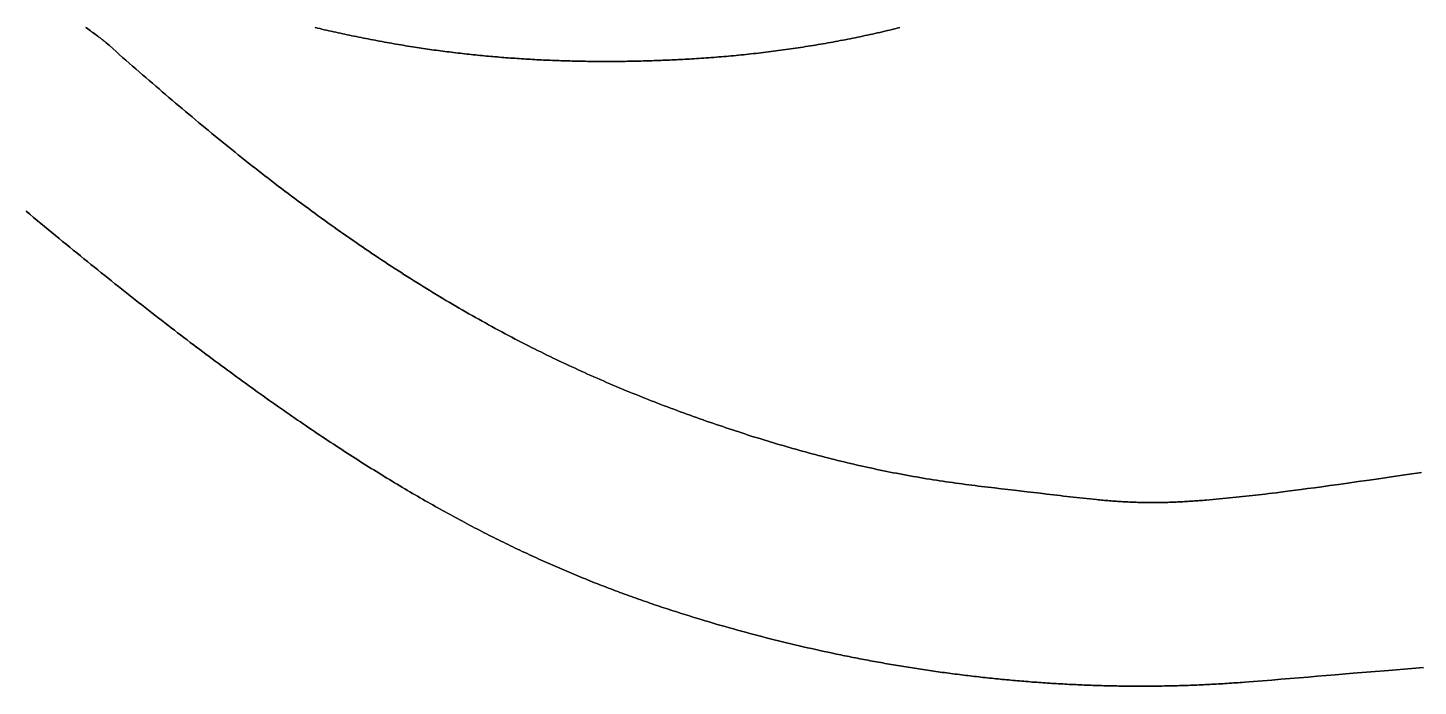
# Model space of a CAD drawing. Header units: millimetres. Extents: x 1811966 to 2218310, y 20519 to 471429.
# Drawn here: x 1941992 to 1978020, y 148945 to 165998 of the extents above; entities that cross this region are included whole.
import ezdxf

# ---------------------------------------------------------------- set-up
doc = ezdxf.new("R2010")
doc.units = ezdxf.units.MM
doc.layers.add('CLOSED_AREAS', color=7, linetype='Continuous')

msp = doc.modelspace()

# ---------------------------------------------------------------- linework, layer by layer
at = {"layer": 'CLOSED_AREAS'}
for points in [[(1978109.765, 154480.848), (1977733.013, 154426.168), (1977381.079, 154375.282), (1977052.883, 154328.029), (1976747.344, 154284.243), (1976463.378, 154243.761), (1976199.907, 154206.42), (1975955.847, 154172.057), (1975730.119, 154140.507), (1975521.64, 154111.606), (1975329.329, 154085.192), (1975152.105, 154061.1), (1974988.887, 154039.168), (1974838.593, 154019.231), (1974700.143, 154001.125), (1974572.454, 153984.688), (1974454.445, 153969.755), (1974345.036, 153956.163), (1974243.145, 153943.748), (1974147.69, 153932.347), (1974057.59, 153921.796), (1973971.765, 153911.931), (1973889.132, 153902.589), (1973808.611, 153893.606), (1973729.119, 153884.819), (1973557.416, 153866.006), (1973471.482, 153856.702), (1973385.497, 153847.49), (1973299.465, 153838.39), (1973213.387, 153829.418), (1973127.268, 153820.594), (1973041.11, 153811.937), (1972954.917, 153803.464), (1972868.69, 153795.194), (1972782.434, 153787.145), (1972696.152, 153779.336), (1972609.845, 153771.785), (1972523.519, 153764.511), (1972480.348, 153760.983), (1972437.174, 153757.532), (1972393.996, 153754.159), (1972350.815, 153750.866), (1972307.631, 153747.656), (1972264.444, 153744.532), (1972221.256, 153741.495), (1972178.065, 153738.548), (1972134.873, 153735.694), (1972091.68, 153732.933), (1972048.487, 153730.27), (1972005.293, 153727.705), (1971962.1, 153725.242), (1971918.907, 153722.883), (1971875.714, 153720.629), (1971832.523, 153718.484), (1971789.334, 153716.449), (1971746.147, 153714.527), (1971702.962, 153712.721), (1971659.78, 153711.032), (1971616.601, 153709.462), (1971573.426, 153708.015), (1971530.254, 153706.692), (1971487.087, 153705.496), (1971443.924, 153704.428), (1971400.767, 153703.492), (1971357.615, 153702.69), (1971314.468, 153702.023), (1971271.328, 153701.495), (1971228.195, 153701.107), (1971185.068, 153700.862), (1971141.949, 153700.762), (1971098.837, 153700.809), (1971055.734, 153701.006), (1971012.638, 153701.355), (1970969.552, 153701.858), (1970926.475, 153702.517), (1970883.407, 153703.33), (1970840.348, 153704.294), (1970797.298, 153705.407), (1970754.258, 153706.665), (1970711.227, 153708.066), (1970668.205, 153709.607), (1970625.192, 153711.286), (1970582.188, 153713.099), (1970539.193, 153715.045), (1970496.208, 153717.119), (1970453.231, 153719.321), (1970410.264, 153721.646), (1970367.306, 153724.092), (1970324.357, 153726.657), (1970281.417, 153729.337), (1970238.487, 153732.13), (1970195.565, 153735.034), (1970152.653, 153738.045), (1970109.749, 153741.16), (1970066.855, 153744.378), (1970023.97, 153747.695), (1969981.094, 153751.109), (1969938.227, 153754.616), (1969895.369, 153758.214), (1969852.52, 153761.901), (1969809.68, 153765.673), (1969766.85, 153769.529), (1969724.028, 153773.464), (1969681.216, 153777.477), (1969595.618, 153785.724), (1969510.056, 153794.249), (1969424.531, 153803.028), (1969339.042, 153812.041), (1969253.589, 153821.265), (1969168.171, 153830.68), (1969082.79, 153840.262), (1968997.445, 153849.99), (1968912.136, 153859.842), (1968826.863, 153869.797), (1968741.626, 153879.832), (1968571.259, 153900.057), (1968401.035, 153920.342), (1968230.954, 153940.513), (1968061.018, 153960.437), (1967891.24, 153980.151), (1967552.22, 154019.266), (1967383.009, 154038.825), (1967214.018, 154058.49), (1967045.262, 154078.341), (1966960.977, 154088.36), (1966876.757, 154098.456), (1966792.603, 154108.638), (1966708.518, 154118.915), (1966624.504, 154129.298), (1966540.561, 154139.797), (1966456.693, 154150.421), (1966372.902, 154161.181), (1966289.188, 154172.085), (1966205.554, 154183.145), (1966122.003, 154194.37), (1966038.535, 154205.77), (1965955.154, 154217.355), (1965871.86, 154229.134), (1965788.656, 154241.118), (1965705.543, 154253.316), (1965622.525, 154265.739), (1965539.602, 154278.395), (1965452.701, 154291.936), (1965365.906, 154305.743), (1965279.218, 154319.816), (1965192.636, 154334.152), (1965106.158, 154348.749), (1965019.784, 154363.607), (1964933.515, 154378.723), (1964847.348, 154394.095), (1964761.283, 154409.722), (1964675.321, 154425.602), (1964589.46, 154441.733), (1964503.699, 154458.113), (1964418.038, 154474.741), (1964332.477, 154491.615), (1964247.014, 154508.733), (1964161.649, 154526.093), (1964076.382, 154543.694), (1963991.212, 154561.534), (1963906.139, 154579.611), (1963821.16, 154597.924), (1963736.277, 154616.47), (1963651.489, 154635.247), (1963566.794, 154654.255), (1963482.193, 154673.491), (1963397.684, 154692.954), (1963313.267, 154712.642), (1963228.942, 154732.552), (1963144.707, 154752.684), (1963060.563, 154773.035), (1962976.508, 154793.605), (1962892.542, 154814.39), (1962808.665, 154835.389), (1962724.875, 154856.601), (1962641.172, 154878.024), (1962557.556, 154899.656), (1962474.025, 154921.494), (1962390.58, 154943.539), (1962307.22, 154965.787), (1962223.944, 154988.237), (1962140.751, 155010.887), (1962057.641, 155033.736), (1961974.613, 155056.781), (1961891.667, 155080.022), (1961808.802, 155103.455), (1961726.017, 155127.08), (1961643.312, 155150.895), (1961560.686, 155174.897), (1961478.139, 155199.086), (1961395.669, 155223.459), (1961313.277, 155248.015), (1961230.962, 155272.751), (1961148.722, 155297.667), (1961066.558, 155322.76), (1960984.469, 155348.028), (1960902.455, 155373.471), (1960820.514, 155399.085), (1960738.646, 155424.87), (1960656.85, 155450.824), (1960575.126, 155476.944), (1960493.474, 155503.229), (1960411.892, 155529.678), (1960330.38, 155556.288), (1960248.937, 155583.058), (1960167.563, 155609.986), (1960082.444, 155638.346), (1959997.4, 155666.877), (1959912.432, 155695.581), (1959827.539, 155724.458), (1959742.722, 155753.51), (1959657.981, 155782.737), (1959573.316, 155812.139), (1959488.728, 155841.718), (1959404.217, 155871.473), (1959319.783, 155901.407), (1959235.427, 155931.519), (1959151.149, 155961.811), (1959066.948, 155992.282), (1958982.826, 156022.934), (1958898.783, 156053.768), (1958814.819, 156084.783), (1958730.934, 156115.982), (1958647.128, 156147.365), (1958563.402, 156178.931), (1958479.757, 156210.683), (1958396.191, 156242.621), (1958312.707, 156274.745), (1958229.303, 156307.056), (1958145.981, 156339.556), (1958062.74, 156372.244), (1957979.581, 156405.122), (1957896.504, 156438.189), (1957813.509, 156471.448), (1957730.597, 156504.899), (1957647.768, 156538.541), (1957565.023, 156572.377), (1957482.361, 156606.407), (1957399.782, 156640.631), (1957317.288, 156675.05), (1957234.878, 156709.666), (1957152.553, 156744.478), (1957070.312, 156779.488), (1956988.157, 156814.695), (1956906.088, 156850.102), (1956824.104, 156885.708), (1956742.206, 156921.515), (1956660.395, 156957.523), (1956578.671, 156993.732), (1956497.033, 157030.145), (1956415.482, 157066.76), (1956334.02, 157103.579), (1956252.644, 157140.603), (1956171.357, 157177.833), (1956090.159, 157215.269), (1956009.049, 157252.911), (1955928.028, 157290.762), (1955847.096, 157328.82), (1955766.254, 157367.088), (1955685.501, 157405.565), (1955604.839, 157444.253), (1955524.267, 157483.153), (1955443.785, 157522.264), (1955363.395, 157561.588), (1955283.096, 157601.125), (1955202.888, 157640.877), (1955122.772, 157680.844), (1955042.749, 157721.026), (1954962.817, 157761.424), (1954882.978, 157802.04), (1954796.089, 157846.543), (1954709.31, 157891.304), (1954622.64, 157936.322), (1954536.079, 157981.595), (1954449.627, 158027.122), (1954363.283, 158072.901), (1954277.046, 158118.933), (1954190.916, 158165.216), (1954104.893, 158211.748), (1954018.976, 158258.529), (1953933.165, 158305.558), (1953847.459, 158352.832), (1953761.858, 158400.353), (1953676.361, 158448.117), (1953590.968, 158496.124), (1953505.678, 158544.373), (1953420.491, 158592.863), (1953335.407, 158641.593), (1953250.424, 158690.561), (1953165.543, 158739.767), (1953080.764, 158789.209), (1952996.084, 158838.886), (1952911.505, 158888.797), (1952827.025, 158938.942), (1952742.645, 158989.318), (1952658.363, 159039.925), (1952574.18, 159090.762), (1952490.094, 159141.828), (1952406.106, 159193.121), (1952322.214, 159244.64), (1952238.419, 159296.384), (1952154.72, 159348.353), (1952071.116, 159400.545), (1951987.607, 159452.958), (1951904.193, 159505.593), (1951820.872, 159558.447), (1951737.646, 159611.519), (1951654.512, 159664.809), (1951571.471, 159718.316), (1951488.523, 159772.038), (1951405.666, 159825.973), (1951322.9, 159880.122), (1951240.225, 159934.483), (1951157.64, 159989.054), (1951075.145, 160043.836), (1950992.74, 160098.825), (1950910.424, 160154.022), (1950828.196, 160209.426), (1950746.056, 160265.035), (1950664.003, 160320.848), (1950582.038, 160376.863), (1950500.159, 160433.081), (1950418.366, 160489.5), (1950336.659, 160546.118), (1950255.037, 160602.935), (1950173.5, 160659.949), (1950092.047, 160717.16), (1950010.678, 160774.565), (1949929.393, 160832.165), (1949848.19, 160889.958), (1949767.069, 160947.943), (1949686.031, 161006.119), (1949605.074, 161064.484), (1949524.198, 161123.038), (1949436.76, 161186.619), (1949349.414, 161250.42), (1949262.157, 161314.439), (1949174.988, 161378.676), (1949087.905, 161443.131), (1949000.904, 161507.803), (1948913.984, 161572.692), (1948827.143, 161637.796), (1948740.377, 161703.116), (1948653.685, 161768.651), (1948567.065, 161834.401), (1948480.515, 161900.365), (1948394.031, 161966.542), (1948307.612, 162032.933), (1948221.256, 162099.536), (1948134.959, 162166.351), (1948048.721, 162233.377), (1947962.538, 162300.615), (1947876.409, 162368.064), (1947790.33, 162435.722), (1947704.301, 162503.59), (1947618.318, 162571.667), (1947532.379, 162639.953), (1947446.483, 162708.447), (1947360.626, 162777.148), (1947274.806, 162846.057), (1947189.022, 162915.172), (1947103.27, 162984.493), (1947017.549, 163054.02), (1946931.857, 163123.752), (1946846.19, 163193.688), (1946760.547, 163263.829), (1946674.926, 163334.173), (1946589.324, 163404.721), (1946503.739, 163475.471), (1946418.169, 163546.423), (1946332.611, 163617.577), (1946247.063, 163688.932), (1946161.523, 163760.487), (1946075.988, 163832.243), (1945990.457, 163904.198), (1945904.927, 163976.353), (1945819.395, 164048.706), (1945733.86, 164121.257), (1945648.319, 164194.006), (1945562.77, 164266.952), (1945477.211, 164340.095), (1945391.639, 164413.434), (1945306.052, 164486.968), (1945220.448, 164560.698), (1945134.824, 164634.622), (1945049.179, 164708.741), (1944963.51, 164783.053), (1944877.814, 164857.558), (1944792.09, 164932.256), (1944706.335, 165007.146), (1944620.547, 165082.228), (1944534.723, 165157.501), (1944448.862, 165232.965), (1944362.96, 165308.619), (1944277.017, 165384.462), (1944191.029, 165460.495), (1944104.994, 165536.716), (1944018.91, 165613.126), (1944007.949, 165622.816), (1943996.602, 165632.63), (1943984.881, 165642.566), (1943972.802, 165652.619), (1943960.378, 165662.788), (1943947.624, 165673.069), (1943934.554, 165683.459), (1943921.182, 165693.955), (1943907.523, 165704.554), (1943893.59, 165715.254), (1943864.962, 165736.94), (1943835.411, 165758.991), (1943805.051, 165781.382), (1943773.996, 165804.089), (1943742.359, 165827.088), (1943677.795, 165873.864), (1943645.096, 165897.593), (1943612.27, 165921.517), (1943579.431, 165945.613), (1943546.693, 165969.856), (1943514.17, 165994.222), (1943498.024, 166006.443)], [(1943498.024, 166006.443), (1943514.17, 165994.222), (1943546.693, 165969.856), (1943579.431, 165945.613), (1943612.27, 165921.517), (1943645.096, 165897.593), (1943677.795, 165873.864), (1943742.359, 165827.088), (1943773.996, 165804.089), (1943805.051, 165781.382), (1943835.411, 165758.991), (1943864.962, 165736.94), (1943893.59, 165715.254), (1943907.523, 165704.554), (1943921.182, 165693.955), (1943934.554, 165683.459), (1943947.624, 165673.069), (1943960.378, 165662.788), (1943972.802, 165652.619), (1943984.881, 165642.566), (1943996.602, 165632.63), (1944007.949, 165622.816), (1944018.91, 165613.126), (1944104.994, 165536.716), (1944191.029, 165460.495), (1944277.017, 165384.462), (1944362.96, 165308.619), (1944448.862, 165232.965), (1944534.723, 165157.501), (1944620.547, 165082.228), (1944706.335, 165007.146), (1944792.09, 164932.256), (1944877.814, 164857.558), (1944963.51, 164783.053), (1945049.179, 164708.741), (1945134.824, 164634.622), (1945220.448, 164560.698), (1945306.052, 164486.968), (1945391.639, 164413.434), (1945477.211, 164340.095), (1945562.77, 164266.952), (1945648.319, 164194.006), (1945733.86, 164121.257), (1945819.395, 164048.706), (1945904.927, 163976.353), (1945990.457, 163904.198), (1946075.988, 163832.243), (1946161.523, 163760.487), (1946247.063, 163688.932), (1946332.611, 163617.577), (1946418.169, 163546.423), (1946503.739, 163475.471), (1946589.324, 163404.721), (1946674.926, 163334.173), (1946760.547, 163263.829), (1946846.19, 163193.688), (1946931.857, 163123.752), (1947017.549, 163054.02), (1947103.27, 162984.493), (1947189.022, 162915.172), (1947274.806, 162846.057), (1947360.626, 162777.148), (1947446.483, 162708.447), (1947532.379, 162639.953), (1947618.318, 162571.667), (1947704.301, 162503.59), (1947790.33, 162435.722), (1947876.409, 162368.064), (1947962.538, 162300.615), (1948048.721, 162233.377), (1948134.959, 162166.351), (1948221.256, 162099.536), (1948307.612, 162032.933), (1948394.031, 161966.542), (1948480.515, 161900.365), (1948567.065, 161834.401), (1948653.685, 161768.651), (1948740.377, 161703.116), (1948827.143, 161637.796), (1948913.984, 161572.692), (1949000.904, 161507.803), (1949087.905, 161443.131), (1949174.988, 161378.676), (1949262.157, 161314.439), (1949349.414, 161250.42), (1949436.76, 161186.619), (1949524.198, 161123.038), (1949605.074, 161064.484), (1949686.031, 161006.119), (1949767.069, 160947.943), (1949848.19, 160889.958), (1949929.393, 160832.165), (1950010.678, 160774.565), (1950092.047, 160717.16), (1950173.5, 160659.949), (1950255.037, 160602.935), (1950336.659, 160546.118), (1950418.366, 160489.5), (1950500.159, 160433.081), (1950582.038, 160376.863), (1950664.003, 160320.848), (1950746.056, 160265.035), (1950828.196, 160209.426), (1950910.424, 160154.022), (1950992.74, 160098.825), (1951075.145, 160043.836), (1951157.64, 159989.054), (1951240.225, 159934.483), (1951322.9, 159880.122), (1951405.666, 159825.973), (1951488.523, 159772.038), (1951571.471, 159718.316), (1951654.512, 159664.809), (1951737.646, 159611.519), (1951820.872, 159558.447), (1951904.193, 159505.593), (1951987.607, 159452.958), (1952071.116, 159400.545), (1952154.72, 159348.353), (1952238.419, 159296.384), (1952322.214, 159244.64), (1952406.106, 159193.121), (1952490.094, 159141.828), (1952574.18, 159090.762), (1952658.363, 159039.925), (1952742.645, 158989.318), (1952827.025, 158938.942), (1952911.505, 158888.797), (1952996.084, 158838.886), (1953080.764, 158789.209), (1953165.543, 158739.767), (1953250.424, 158690.561), (1953335.407, 158641.593), (1953420.491, 158592.863), (1953505.678, 158544.373), (1953590.968, 158496.124), (1953676.361, 158448.117), (1953761.858, 158400.353), (1953847.459, 158352.832), (1953933.165, 158305.558), (1954018.976, 158258.529), (1954104.893, 158211.748), (1954190.916, 158165.216), (1954277.046, 158118.933), (1954363.283, 158072.901), (1954449.627, 158027.122), (1954536.079, 157981.595), (1954622.64, 157936.322), (1954709.31, 157891.304), (1954796.089, 157846.543), (1954882.978, 157802.04), (1954962.817, 157761.424), (1955042.749, 157721.026), (1955122.772, 157680.844), (1955202.888, 157640.877), (1955283.096, 157601.125), (1955363.395, 157561.588), (1955443.785, 157522.264), (1955524.267, 157483.153), (1955604.839, 157444.253), (1955685.501, 157405.565), (1955766.254, 157367.088), (1955847.096, 157328.82), (1955928.028, 157290.762), (1956009.049, 157252.911), (1956090.159, 157215.269), (1956171.357, 157177.833), (1956252.644, 157140.603), (1956334.02, 157103.579), (1956415.482, 157066.76), (1956497.033, 157030.145), (1956578.671, 156993.732), (1956660.395, 156957.523), (1956742.206, 156921.515), (1956824.104, 156885.708), (1956906.088, 156850.102), (1956988.157, 156814.695), (1957070.312, 156779.488), (1957152.553, 156744.478), (1957234.878, 156709.666), (1957317.288, 156675.05), (1957399.782, 156640.631), (1957482.361, 156606.407), (1957565.023, 156572.377), (1957647.768, 156538.541), (1957730.597, 156504.899), (1957813.509, 156471.448), (1957896.504, 156438.189), (1957979.581, 156405.122), (1958062.74, 156372.244), (1958145.981, 156339.556), (1958229.303, 156307.056), (1958312.707, 156274.745), (1958396.191, 156242.621), (1958479.757, 156210.683), (1958563.402, 156178.931), (1958647.128, 156147.365), (1958730.934, 156115.982), (1958814.819, 156084.783), (1958898.783, 156053.768), (1958982.826, 156022.934), (1959066.948, 155992.282), (1959151.149, 155961.811), (1959235.427, 155931.519), (1959319.783, 155901.407), (1959404.217, 155871.473), (1959488.728, 155841.718), (1959573.316, 155812.139), (1959657.981, 155782.737), (1959742.722, 155753.51), (1959827.539, 155724.458), (1959912.432, 155695.581), (1959997.4, 155666.877), (1960082.444, 155638.346), (1960167.563, 155609.986), (1960248.937, 155583.058), (1960330.38, 155556.288), (1960411.892, 155529.678), (1960493.474, 155503.229), (1960575.126, 155476.944), (1960656.85, 155450.824), (1960738.646, 155424.87), (1960820.514, 155399.085), (1960902.455, 155373.471), (1960984.469, 155348.028), (1961066.558, 155322.76), (1961148.722, 155297.667), (1961230.962, 155272.751), (1961313.277, 155248.015), (1961395.669, 155223.459), (1961478.139, 155199.086), (1961560.686, 155174.897), (1961643.312, 155150.895), (1961726.017, 155127.08), (1961808.802, 155103.455), (1961891.667, 155080.022), (1961974.613, 155056.781), (1962057.641, 155033.736), (1962140.751, 155010.887), (1962223.944, 154988.237), (1962307.22, 154965.787), (1962390.58, 154943.539), (1962474.025, 154921.494), (1962557.556, 154899.656), (1962641.172, 154878.024), (1962724.875, 154856.601), (1962808.665, 154835.389), (1962892.542, 154814.39), (1962976.508, 154793.605), (1963060.563, 154773.035), (1963144.707, 154752.684), (1963228.942, 154732.552), (1963313.267, 154712.642), (1963397.684, 154692.954), (1963482.193, 154673.491), (1963566.794, 154654.255), (1963651.489, 154635.247), (1963736.277, 154616.47), (1963821.16, 154597.924), (1963906.139, 154579.611), (1963991.212, 154561.534), (1964076.382, 154543.694), (1964161.649, 154526.093), (1964247.014, 154508.733), (1964332.477, 154491.615), (1964418.038, 154474.741), (1964503.699, 154458.113), (1964589.46, 154441.733), (1964675.321, 154425.602), (1964761.283, 154409.722), (1964847.348, 154394.095), (1964933.515, 154378.723), (1965019.784, 154363.607), (1965106.158, 154348.749), (1965192.636, 154334.152), (1965279.218, 154319.816), (1965365.906, 154305.743), (1965452.701, 154291.936), (1965539.602, 154278.395), (1965622.525, 154265.739), (1965705.543, 154253.316), (1965788.656, 154241.118), (1965871.86, 154229.134), (1965955.154, 154217.355), (1966038.535, 154205.77), (1966122.003, 154194.37), (1966205.554, 154183.145), (1966289.188, 154172.085), (1966372.902, 154161.181), (1966456.693, 154150.421), (1966540.561, 154139.797), (1966624.504, 154129.298), (1966708.518, 154118.915), (1966792.603, 154108.638), (1966876.757, 154098.456), (1966960.977, 154088.36), (1967045.262, 154078.341), (1967214.018, 154058.49), (1967383.009, 154038.825), (1967552.22, 154019.266), (1967891.24, 153980.151), (1968061.018, 153960.437), (1968230.954, 153940.513), (1968401.035, 153920.342), (1968571.259, 153900.057), (1968741.626, 153879.832), (1968826.863, 153869.797), (1968912.136, 153859.842), (1968997.445, 153849.99), (1969082.79, 153840.262), (1969168.171, 153830.68), (1969253.589, 153821.265), (1969339.042, 153812.041), (1969424.531, 153803.028), (1969510.056, 153794.249), (1969595.618, 153785.724), (1969681.216, 153777.477), (1969724.028, 153773.464), (1969766.85, 153769.529), (1969809.68, 153765.673), (1969852.52, 153761.901), (1969895.369, 153758.214), (1969938.227, 153754.616), (1969981.094, 153751.109), (1970023.97, 153747.695), (1970066.855, 153744.378), (1970109.749, 153741.16), (1970152.653, 153738.045), (1970195.565, 153735.034), (1970238.487, 153732.13), (1970281.417, 153729.337), (1970324.357, 153726.657), (1970367.306, 153724.092), (1970410.264, 153721.646), (1970453.231, 153719.321), (1970496.208, 153717.119), (1970539.193, 153715.045), (1970582.188, 153713.099), (1970625.192, 153711.286), (1970668.205, 153709.607), (1970711.227, 153708.066), (1970754.258, 153706.665), (1970797.298, 153705.407), (1970840.348, 153704.294), (1970883.407, 153703.33), (1970926.475, 153702.517), (1970969.552, 153701.858), (1971012.638, 153701.355), (1971055.734, 153701.006), (1971098.837, 153700.809), (1971141.949, 153700.762), (1971185.068, 153700.862), (1971228.195, 153701.107), (1971271.328, 153701.495), (1971314.468, 153702.023), (1971357.615, 153702.69), (1971400.767, 153703.492), (1971443.924, 153704.428), (1971487.087, 153705.496), (1971530.254, 153706.692), (1971573.426, 153708.015), (1971616.601, 153709.462), (1971659.78, 153711.032), (1971702.962, 153712.721), (1971746.147, 153714.527), (1971789.334, 153716.449), (1971832.523, 153718.484), (1971875.714, 153720.629), (1971918.907, 153722.883), (1971962.1, 153725.242), (1972005.293, 153727.705), (1972048.487, 153730.27), (1972091.68, 153732.933), (1972134.873, 153735.694), (1972178.065, 153738.548), (1972221.256, 153741.495), (1972264.444, 153744.532), (1972307.631, 153747.656), (1972350.815, 153750.866), (1972393.996, 153754.159), (1972437.174, 153757.532), (1972480.348, 153760.983), (1972523.519, 153764.511), (1972609.845, 153771.785), (1972696.152, 153779.336), (1972782.434, 153787.145), (1972868.69, 153795.194), (1972954.917, 153803.464), (1973041.11, 153811.937), (1973127.268, 153820.594), (1973213.387, 153829.418), (1973299.465, 153838.39), (1973385.497, 153847.49), (1973471.482, 153856.702), (1973557.416, 153866.006), (1973729.119, 153884.819), (1973808.611, 153893.606), (1973889.132, 153902.589), (1973971.765, 153911.931), (1974057.59, 153921.796), (1974147.69, 153932.347), (1974243.145, 153943.748), (1974345.036, 153956.163), (1974454.445, 153969.755), (1974572.454, 153984.688), (1974700.143, 154001.125), (1974838.593, 154019.231), (1974988.887, 154039.168), (1975152.105, 154061.1), (1975329.329, 154085.192), (1975521.64, 154111.606), (1975730.119, 154140.507), (1975955.847, 154172.057), (1976199.907, 154206.42), (1976463.378, 154243.761), (1976747.344, 154284.243), (1977052.883, 154328.029), (1977381.079, 154375.282), (1977733.013, 154426.168), (1978109.765, 154480.848)], [(1949436.709, 166003.959), (1949495.964, 165990.284), (1949555.262, 165976.679), (1949614.602, 165963.145), (1949673.985, 165949.684), (1949733.41, 165936.296), (1949792.876, 165922.984), (1949852.385, 165909.749), (1949911.936, 165896.591), (1949971.528, 165883.514), (1950031.163, 165870.517), (1950090.839, 165857.603), (1950150.556, 165844.773), (1950210.315, 165832.027), (1950270.116, 165819.369), (1950329.958, 165806.798), (1950389.841, 165794.317), (1950449.765, 165781.926), (1950509.731, 165769.628), (1950569.737, 165757.423), (1950629.785, 165745.313), (1950689.873, 165733.3), (1950750.002, 165721.384), (1950810.172, 165709.567), (1950870.383, 165697.851), (1950930.634, 165686.237), (1950990.925, 165674.727), (1951051.257, 165663.321), (1951111.629, 165652.021), (1951172.041, 165640.829), (1951232.494, 165629.746), (1951292.986, 165618.774), (1951353.519, 165607.913), (1951414.091, 165597.165), (1951474.703, 165586.532), (1951535.355, 165576.015), (1951596.047, 165565.615), (1951656.778, 165555.334), (1951717.549, 165545.173), (1951778.359, 165535.134), (1951839.208, 165525.217), (1951900.097, 165515.425), (1951961.024, 165505.759), (1952016.833, 165497.022), (1952072.674, 165488.391), (1952128.547, 165479.866), (1952184.451, 165471.448), (1952240.387, 165463.135), (1952296.354, 165454.928), (1952352.352, 165446.827), (1952408.38, 165438.831), (1952464.439, 165430.94), (1952520.527, 165423.155), (1952576.644, 165415.474), (1952632.79, 165407.898), (1952688.966, 165400.427), (1952745.169, 165393.06), (1952801.401, 165385.798), (1952857.66, 165378.639), (1952913.946, 165371.585), (1952970.26, 165364.634), (1953026.6, 165357.787), (1953082.967, 165351.044), (1953139.359, 165344.404), (1953195.778, 165337.866), (1953252.221, 165331.432), (1953308.69, 165325.101), (1953365.183, 165318.872), (1953421.701, 165312.746), (1953478.243, 165306.722), (1953534.808, 165300.801), (1953591.397, 165294.981), (1953648.008, 165289.263), (1953704.642, 165283.647), (1953761.299, 165278.132), (1953817.978, 165272.719), (1953874.678, 165267.407), (1953931.399, 165262.195), (1953988.142, 165257.085), (1954044.905, 165252.076), (1954101.688, 165247.166), (1954158.491, 165242.358), (1954215.314, 165237.649), (1954272.157, 165233.041), (1954329.018, 165228.532), (1954385.898, 165224.123), (1954442.796, 165219.814), (1954499.712, 165215.604), (1954556.645, 165211.493), (1954613.596, 165207.481), (1954670.564, 165203.568), (1954727.548, 165199.754), (1954784.549, 165196.038), (1954841.565, 165192.421), (1954898.597, 165188.902), (1954955.645, 165185.481), (1955012.707, 165182.158), (1955069.784, 165178.933), (1955126.875, 165175.805), (1955183.98, 165172.775), (1955241.099, 165169.842), (1955298.23, 165167.006), (1955355.375, 165164.267), (1955412.532, 165161.625), (1955469.701, 165159.08), (1955526.883, 165156.63), (1955584.076, 165154.278), (1955641.28, 165152.021), (1955698.495, 165149.86), (1955755.72, 165147.795), (1955812.956, 165145.826), (1955870.201, 165143.952), (1955927.456, 165142.173), (1955984.72, 165140.489), (1956041.993, 165138.901), (1956099.275, 165137.407), (1956156.565, 165136.008), (1956213.862, 165134.703), (1956271.167, 165133.493), (1956328.479, 165132.377), (1956385.798, 165131.354), (1956443.124, 165130.426), (1956500.456, 165129.591), (1956557.793, 165128.85), (1956615.136, 165128.202), (1956672.484, 165127.647), (1956729.837, 165127.185), (1956787.195, 165126.817), (1956844.556, 165126.54), (1956901.922, 165126.357), (1956959.291, 165126.265), (1957016.663, 165126.266), (1957074.037, 165126.359), (1957131.415, 165126.544), (1957188.794, 165126.82), (1957246.175, 165127.188), (1957303.558, 165127.647), (1957360.941, 165128.198), (1957418.326, 165128.839), (1957475.711, 165129.572), (1957533.096, 165130.395), (1957590.48, 165131.309), (1957647.864, 165132.313), (1957705.248, 165133.407), (1957762.63, 165134.591), (1957820.01, 165135.866), (1957877.389, 165137.23), (1957934.765, 165138.683), (1957992.138, 165140.226), (1958049.509, 165141.858), (1958106.877, 165143.58), (1958164.24, 165145.39), (1958221.6, 165147.289), (1958278.956, 165149.277), (1958336.307, 165151.353), (1958393.653, 165153.517), (1958450.994, 165155.769), (1958508.329, 165158.11), (1958565.658, 165160.538), (1958622.981, 165163.053), (1958680.297, 165165.656), (1958737.607, 165168.347), (1958794.909, 165171.124), (1958852.203, 165173.989), (1958909.489, 165176.94), (1958966.767, 165179.978), (1959024.037, 165183.102), (1959081.297, 165186.313), (1959138.548, 165189.61), (1959195.79, 165192.993), (1959253.021, 165196.461), (1959317.129, 165200.46), (1959381.25, 165204.588), (1959445.386, 165208.846), (1959509.534, 165213.236), (1959573.696, 165217.756), (1959637.87, 165222.408), (1959702.056, 165227.191), (1959766.254, 165232.107), (1959830.464, 165237.155), (1959894.684, 165242.336), (1959958.914, 165247.65), (1960023.155, 165253.098), (1960087.405, 165258.679), (1960151.664, 165264.395), (1960215.933, 165270.245), (1960280.209, 165276.23), (1960344.494, 165282.35), (1960408.786, 165288.606), (1960473.085, 165294.998), (1960537.391, 165301.526), (1960601.704, 165308.19), (1960666.022, 165314.992), (1960730.346, 165321.931), (1960794.675, 165329.007), (1960859.008, 165336.222), (1960923.346, 165343.575), (1960987.688, 165351.066), (1961052.033, 165358.697), (1961116.381, 165366.467), (1961180.732, 165374.376), (1961245.085, 165382.426), (1961309.44, 165390.616), (1961373.796, 165398.947), (1961438.154, 165407.419), (1961502.512, 165416.033), (1961566.87, 165424.788), (1961631.227, 165433.686), (1961695.584, 165442.725), (1961759.941, 165451.908), (1961824.295, 165461.234), (1961888.648, 165470.704), (1961952.998, 165480.317), (1962017.346, 165490.075), (1962081.69, 165499.977), (1962146.031, 165510.024), (1962210.368, 165520.216), (1962274.701, 165530.554), (1962339.029, 165541.038), (1962403.351, 165551.668), (1962467.668, 165562.445), (1962531.979, 165573.369), (1962596.284, 165584.44), (1962660.582, 165595.659), (1962724.872, 165607.026), (1962789.155, 165618.541), (1962853.43, 165630.205), (1962917.697, 165642.018), (1962981.954, 165653.981), (1963046.202, 165666.093), (1963110.441, 165678.355), (1963174.669, 165690.768), (1963238.887, 165703.332), (1963303.094, 165716.047), (1963367.289, 165728.913), (1963431.473, 165741.931), (1963495.644, 165755.101), (1963559.803, 165768.424), (1963623.949, 165781.9), (1963688.082, 165795.529), (1963752.2, 165809.311), (1963816.305, 165823.248), (1963880.395, 165837.338), (1963944.469, 165851.583), (1964008.529, 165865.984), (1964072.572, 165880.539), (1964136.599, 165895.25), (1964200.61, 165910.117), (1964264.603, 165925.141), (1964328.578, 165940.321), (1964392.536, 165955.658), (1964456.476, 165971.153), (1964520.396, 165986.805), (1964584.298, 166002.616)], [(1964584.298, 166002.616), (1964520.396, 165986.805), (1964456.476, 165971.153), (1964392.536, 165955.658), (1964328.578, 165940.321), (1964264.603, 165925.141), (1964200.61, 165910.117), (1964136.599, 165895.25), (1964072.572, 165880.539), (1964008.529, 165865.984), (1963944.469, 165851.583), (1963880.395, 165837.338), (1963816.305, 165823.248), (1963752.2, 165809.311), (1963688.082, 165795.529), (1963623.949, 165781.9), (1963559.803, 165768.424), (1963495.644, 165755.101), (1963431.473, 165741.931), (1963367.289, 165728.913), (1963303.094, 165716.047), (1963238.887, 165703.332), (1963174.669, 165690.768), (1963110.441, 165678.355), (1963046.202, 165666.093), (1962981.954, 165653.981), (1962917.697, 165642.018), (1962853.43, 165630.205), (1962789.155, 165618.541), (1962724.872, 165607.026), (1962660.582, 165595.659), (1962596.284, 165584.44), (1962531.979, 165573.369), (1962467.668, 165562.445), (1962403.351, 165551.668), (1962339.029, 165541.038), (1962274.701, 165530.554), (1962210.368, 165520.216), (1962146.031, 165510.024), (1962081.69, 165499.977), (1962017.346, 165490.075), (1961952.998, 165480.317), (1961888.648, 165470.704), (1961824.295, 165461.234), (1961759.941, 165451.908), (1961695.584, 165442.725), (1961631.227, 165433.686), (1961566.87, 165424.788), (1961502.512, 165416.033), (1961438.154, 165407.419), (1961373.796, 165398.947), (1961309.44, 165390.616), (1961245.085, 165382.426), (1961180.732, 165374.376), (1961116.381, 165366.467), (1961052.033, 165358.697), (1960987.688, 165351.066), (1960923.346, 165343.575), (1960859.008, 165336.222), (1960794.675, 165329.007), (1960730.346, 165321.931), (1960666.022, 165314.992), (1960601.704, 165308.19), (1960537.391, 165301.526), (1960473.085, 165294.998), (1960408.786, 165288.606), (1960344.494, 165282.35), (1960280.209, 165276.23), (1960215.933, 165270.245), (1960151.664, 165264.395), (1960087.405, 165258.679), (1960023.155, 165253.098), (1959958.914, 165247.65), (1959894.684, 165242.336), (1959830.464, 165237.155), (1959766.254, 165232.107), (1959702.056, 165227.191), (1959637.87, 165222.408), (1959573.696, 165217.756), (1959509.534, 165213.236), (1959445.386, 165208.846), (1959381.25, 165204.588), (1959317.129, 165200.46), (1959253.021, 165196.461), (1959195.79, 165192.993), (1959138.548, 165189.61), (1959081.297, 165186.313), (1959024.037, 165183.102), (1958966.767, 165179.978), (1958909.489, 165176.94), (1958852.203, 165173.989), (1958794.909, 165171.124), (1958737.607, 165168.347), (1958680.297, 165165.656), (1958622.981, 165163.053), (1958565.658, 165160.538), (1958508.329, 165158.11), (1958450.994, 165155.769), (1958393.653, 165153.517), (1958336.307, 165151.353), (1958278.956, 165149.277), (1958221.6, 165147.289), (1958164.24, 165145.39), (1958106.877, 165143.58), (1958049.509, 165141.858), (1957992.138, 165140.226), (1957934.765, 165138.683), (1957877.389, 165137.23), (1957820.01, 165135.866), (1957762.63, 165134.591), (1957705.248, 165133.407), (1957647.864, 165132.313), (1957590.48, 165131.309), (1957533.096, 165130.395), (1957475.711, 165129.572), (1957418.326, 165128.839), (1957360.941, 165128.198), (1957303.558, 165127.647), (1957246.175, 165127.188), (1957188.794, 165126.82), (1957131.415, 165126.544), (1957074.037, 165126.359), (1957016.663, 165126.266), (1956959.291, 165126.265), (1956901.922, 165126.357), (1956844.556, 165126.54), (1956787.195, 165126.817), (1956729.837, 165127.185), (1956672.484, 165127.647), (1956615.136, 165128.202), (1956557.793, 165128.85), (1956500.456, 165129.591), (1956443.124, 165130.426), (1956385.798, 165131.354), (1956328.479, 165132.377), (1956271.167, 165133.493), (1956213.862, 165134.703), (1956156.565, 165136.008), (1956099.275, 165137.407), (1956041.993, 165138.901), (1955984.72, 165140.489), (1955927.456, 165142.173), (1955870.201, 165143.952), (1955812.956, 165145.826), (1955755.72, 165147.795), (1955698.495, 165149.86), (1955641.28, 165152.021), (1955584.076, 165154.278), (1955526.883, 165156.63), (1955469.701, 165159.08), (1955412.532, 165161.625), (1955355.375, 165164.267), (1955298.23, 165167.006), (1955241.099, 165169.842), (1955183.98, 165172.775), (1955126.875, 165175.805), (1955069.784, 165178.933), (1955012.707, 165182.158), (1954955.645, 165185.481), (1954898.597, 165188.902), (1954841.565, 165192.421), (1954784.549, 165196.038), (1954727.548, 165199.754), (1954670.564, 165203.568), (1954613.596, 165207.481), (1954556.645, 165211.493), (1954499.712, 165215.604), (1954442.796, 165219.814), (1954385.898, 165224.123), (1954329.018, 165228.532), (1954272.157, 165233.041), (1954215.314, 165237.649), (1954158.491, 165242.358), (1954101.688, 165247.166), (1954044.905, 165252.076), (1953988.142, 165257.085), (1953931.399, 165262.195), (1953874.678, 165267.407), (1953817.978, 165272.719), (1953761.299, 165278.132), (1953704.642, 165283.647), (1953648.008, 165289.263), (1953591.397, 165294.981), (1953534.808, 165300.801), (1953478.243, 165306.722), (1953421.701, 165312.746), (1953365.183, 165318.872), (1953308.69, 165325.101), (1953252.221, 165331.432), (1953195.778, 165337.866), (1953139.359, 165344.404), (1953082.967, 165351.044), (1953026.6, 165357.787), (1952970.26, 165364.634), (1952913.946, 165371.585), (1952857.66, 165378.639), (1952801.401, 165385.798), (1952745.169, 165393.06), (1952688.966, 165400.427), (1952632.79, 165407.898), (1952576.644, 165415.474), (1952520.527, 165423.155), (1952464.439, 165430.94), (1952408.38, 165438.831), (1952352.352, 165446.827), (1952296.354, 165454.928), (1952240.387, 165463.135), (1952184.451, 165471.448), (1952128.547, 165479.866), (1952072.674, 165488.391), (1952016.833, 165497.022), (1951961.024, 165505.759), (1951900.097, 165515.425), (1951839.208, 165525.217), (1951778.359, 165535.134), (1951717.549, 165545.173), (1951656.778, 165555.334), (1951596.047, 165565.615), (1951535.355, 165576.015), (1951474.703, 165586.532), (1951414.091, 165597.165), (1951353.519, 165607.913), (1951292.986, 165618.774), (1951232.494, 165629.746), (1951172.041, 165640.829), (1951111.629, 165652.021), (1951051.257, 165663.321), (1950990.925, 165674.727), (1950930.634, 165686.237), (1950870.383, 165697.851), (1950810.172, 165709.567), (1950750.002, 165721.384), (1950689.873, 165733.3), (1950629.785, 165745.313), (1950569.737, 165757.423), (1950509.731, 165769.628), (1950449.765, 165781.926), (1950389.841, 165794.317), (1950329.958, 165806.798), (1950270.116, 165819.369), (1950210.315, 165832.027), (1950150.556, 165844.773), (1950090.839, 165857.603), (1950031.163, 165870.517), (1949971.528, 165883.514), (1949911.936, 165896.591), (1949852.385, 165909.749), (1949792.876, 165922.984), (1949733.41, 165936.296), (1949673.985, 165949.684), (1949614.602, 165963.145), (1949555.262, 165976.679), (1949495.964, 165990.284), (1949436.709, 166003.959)], [(1941949.151, 161247.615), (1942045.117, 161167.706), (1942140.745, 161088.205), (1942236.036, 161009.113), (1942330.993, 160930.428), (1942425.616, 160852.148), (1942519.907, 160774.272), (1942613.869, 160696.799), (1942707.501, 160619.728), (1942800.807, 160543.057), (1942893.788, 160466.785), (1942986.444, 160390.911), (1943078.779, 160315.433), (1943170.793, 160240.35), (1943262.488, 160165.66), (1943353.865, 160091.363), (1943444.927, 160017.457), (1943535.674, 159943.941), (1943626.108, 159870.814), (1943716.232, 159798.074), (1943806.046, 159725.719), (1943895.552, 159653.749), (1943984.752, 159582.163), (1944073.647, 159510.958), (1944162.239, 159440.134), (1944250.529, 159369.69), (1944338.519, 159299.623), (1944426.211, 159229.933), (1944513.606, 159160.619), (1944600.706, 159091.679), (1944687.512, 159023.111), (1944774.027, 158954.915), (1944860.25, 158887.09), (1944946.185, 158819.633), (1945031.833, 158752.544), (1945117.194, 158685.821), (1945202.272, 158619.463), (1945287.067, 158553.469), (1945371.582, 158487.837), (1945455.816, 158422.566), (1945539.773, 158357.655), (1945623.454, 158293.103), (1945706.861, 158228.907), (1945789.994, 158165.068), (1945872.856, 158101.583), (1945955.448, 158038.451), (1946037.772, 157975.671), (1946119.829, 157913.242), (1946201.621, 157851.162), (1946283.149, 157789.43), (1946364.416, 157728.045), (1946445.422, 157667.005), (1946526.17, 157606.309), (1946606.66, 157545.956), (1946686.895, 157485.945), (1946766.876, 157426.273), (1946846.604, 157366.941), (1946926.082, 157307.946), (1947005.31, 157249.287), (1947084.291, 157190.964), (1947163.026, 157132.974), (1947241.516, 157075.316), (1947319.764, 157017.989), (1947397.77, 156960.992), (1947475.536, 156904.324), (1947553.065, 156847.982), (1947630.357, 156791.967), (1947707.414, 156736.275), (1947784.237, 156680.907), (1947860.829, 156625.861), (1947937.191, 156571.136), (1948013.324, 156516.73), (1948089.23, 156462.641), (1948164.91, 156408.87), (1948240.367, 156355.413), (1948315.602, 156302.271), (1948390.615, 156249.442), (1948465.41, 156196.924), (1948539.988, 156144.716), (1948614.349, 156092.817), (1948688.496, 156041.225), (1948762.431, 155989.94), (1948836.154, 155938.959), (1948909.667, 155888.282), (1948982.973, 155837.908), (1949056.073, 155787.834), (1949128.967, 155738.06), (1949201.658, 155688.584), (1949274.148, 155639.406), (1949346.438, 155590.523), (1949418.529, 155541.935), (1949490.424, 155493.64), (1949562.123, 155445.637), (1949633.628, 155397.924), (1949704.942, 155350.5), (1949776.064, 155303.365), (1949846.998, 155256.516), (1949917.745, 155209.952), (1949988.306, 155163.672), (1950058.682, 155117.675), (1950128.876, 155071.96), (1950198.89, 155026.524), (1950268.723, 154981.367), (1950338.379, 154936.488), (1950407.859, 154891.885), (1950477.164, 154847.557), (1950546.296, 154803.502), (1950615.256, 154759.72), (1950684.047, 154716.208), (1950752.669, 154672.966), (1950821.124, 154629.993), (1950889.415, 154587.286), (1950957.542, 154544.846), (1951025.507, 154502.669), (1951093.311, 154460.756), (1951160.957, 154419.104), (1951228.445, 154377.713), (1951295.778, 154336.582), (1951362.957, 154295.708), (1951429.984, 154255.09), (1951496.86, 154214.728), (1951563.586, 154174.62), (1951630.165, 154134.765), (1951696.597, 154095.161), (1951762.885, 154055.807), (1951829.031, 154016.701), (1951895.035, 153977.843), (1951960.899, 153939.232), (1952026.625, 153900.865), (1952092.214, 153862.741), (1952157.669, 153824.86), (1952222.99, 153787.22), (1952288.179, 153749.819), (1952353.238, 153712.656), (1952418.168, 153675.731), (1952482.972, 153639.041), (1952547.649, 153602.586), (1952612.203, 153566.363), (1952676.635, 153530.373), (1952740.946, 153494.612), (1952805.138, 153459.081), (1952869.212, 153423.778), (1952933.171, 153388.702), (1952997.015, 153353.85), (1953060.746, 153319.223), (1953124.366, 153284.818), (1953187.877, 153250.634), (1953251.279, 153216.671), (1953314.575, 153182.926), (1953377.766, 153149.398), (1953440.854, 153116.087), (1953503.841, 153082.99), (1953566.727, 153050.107), (1953629.515, 153017.436), (1953692.206, 152984.976), (1953754.801, 152952.725), (1953817.303, 152920.683), (1953879.713, 152888.847), (1953942.032, 152857.217), (1954004.262, 152825.792), (1954066.404, 152794.569), (1954128.461, 152763.549), (1954190.434, 152732.728), (1954252.324, 152702.107), (1954314.133, 152671.684), (1954375.863, 152641.457), (1954437.515, 152611.425), (1954499.09, 152581.587), (1954560.591, 152551.942), (1954622.018, 152522.488), (1954683.375, 152493.224), (1954744.661, 152464.148), (1954805.879, 152435.26), (1954867.03, 152406.558), (1954928.116, 152378.041), (1954989.138, 152349.707), (1955050.098, 152321.555), (1955110.998, 152293.584), (1955171.839, 152265.793), (1955232.623, 152238.179), (1955293.351, 152210.743), (1955354.026, 152183.482), (1955414.647, 152156.396), (1955475.218, 152129.482), (1955535.739, 152102.74), (1955596.213, 152076.169), (1955656.641, 152049.766), (1955717.024, 152023.532), (1955777.364, 151997.464), (1955837.663, 151971.561), (1955897.922, 151945.821), (1955958.142, 151920.245), (1956018.326, 151894.829), (1956078.475, 151869.574), (1956138.591, 151844.477), (1956198.675, 151819.537), (1956258.728, 151794.753), (1956318.753, 151770.124), (1956378.751, 151745.649), (1956438.723, 151721.325), (1956498.671, 151697.152), (1956558.597, 151673.129), (1956618.503, 151649.254), (1956678.389, 151625.526), (1956738.257, 151601.943), (1956798.11, 151578.505), (1956857.948, 151555.209), (1956917.773, 151532.055), (1956977.587, 151509.042), (1957037.392, 151486.167), (1957097.188, 151463.43), (1957156.978, 151440.83), (1957216.763, 151418.364), (1957276.544, 151396.033), (1957336.324, 151373.834), (1957396.104, 151351.766), (1957455.886, 151329.828), (1957515.67, 151308.018), (1957575.459, 151286.336), (1957635.254, 151264.78), (1957695.057, 151243.348), (1957754.87, 151222.04), (1957814.693, 151200.854), (1957874.529, 151179.788), (1957934.379, 151158.842), (1957994.245, 151138.014), (1958054.128, 151117.303), (1958114.03, 151096.708), (1958173.953, 151076.226), (1958233.898, 151055.858), (1958293.866, 151035.601), (1958353.86, 151015.454), (1958413.88, 150995.416), (1958473.929, 150975.486), (1958534.008, 150955.663), (1958594.119, 150935.944), (1958654.263, 150916.329), (1958714.441, 150896.817), (1958774.656, 150877.406), (1958834.909, 150858.094), (1958895.201, 150838.881), (1958955.535, 150819.766), (1959015.911, 150800.746), (1959076.332, 150781.821), (1959136.798, 150762.989), (1959197.312, 150744.249), (1959257.875, 150725.6), (1959318.489, 150707.04), (1959379.154, 150688.568), (1959439.874, 150670.183), (1959543.869, 150638.932), (1959648.025, 150607.933), (1959752.339, 150577.185), (1959856.811, 150546.691), (1959961.439, 150516.45), (1960066.221, 150486.465), (1960171.155, 150456.735), (1960276.241, 150427.263), (1960381.476, 150398.048), (1960486.859, 150369.092), (1960592.388, 150340.397), (1960698.062, 150311.962), (1960803.879, 150283.79), (1960909.838, 150255.88), (1961015.937, 150228.234), (1961122.174, 150200.853), (1961228.548, 150173.738), (1961335.057, 150146.89), (1961441.699, 150120.31), (1961548.474, 150093.998), (1961655.379, 150067.957), (1961762.413, 150042.186), (1961869.575, 150016.687), (1961976.862, 149991.461), (1962084.273, 149966.509), (1962191.807, 149941.831), (1962299.462, 149917.429), (1962407.236, 149893.304), (1962515.128, 149869.457), (1962623.136, 149845.889), (1962731.259, 149822.6), (1962839.495, 149799.592), (1962947.843, 149776.866), (1963056.3, 149754.422), (1963110.569, 149743.306), (1963164.865, 149732.262), (1963219.188, 149721.289), (1963273.538, 149710.387), (1963327.914, 149699.556), (1963382.315, 149688.797), (1963436.743, 149678.11), (1963491.196, 149667.494), (1963545.675, 149656.951), (1963600.18, 149646.479), (1963654.709, 149636.079), (1963709.263, 149625.752), (1963763.842, 149615.498), (1963818.445, 149605.315), (1963873.073, 149595.206), (1963927.725, 149585.169), (1963982.401, 149575.205), (1964037.1, 149565.314), (1964091.823, 149555.496), (1964146.569, 149545.752), (1964201.339, 149536.081), (1964256.131, 149526.483), (1964310.946, 149516.959), (1964365.784, 149507.509), (1964420.643, 149498.133), (1964475.525, 149488.83), (1964530.429, 149479.602), (1964585.355, 149470.448), (1964640.302, 149461.369), (1964695.271, 149452.364), (1964750.261, 149443.433), (1964805.271, 149434.578), (1964860.303, 149425.797), (1964915.355, 149417.091), (1964970.427, 149408.46), (1965025.52, 149399.905), (1965080.632, 149391.425), (1965135.764, 149383.02), (1965190.916, 149374.692), (1965246.087, 149366.438), (1965301.277, 149358.261), (1965356.487, 149350.16), (1965411.715, 149342.135), (1965466.961, 149334.186), (1965522.226, 149326.313), (1965577.509, 149318.517), (1965632.81, 149310.797), (1965688.129, 149303.154), (1965743.466, 149295.588), (1965798.82, 149288.1), (1965854.191, 149280.688), (1965909.579, 149273.353), (1965964.984, 149266.096), (1966020.405, 149258.916), (1966075.843, 149251.814), (1966131.297, 149244.789), (1966186.767, 149237.842), (1966242.253, 149230.974), (1966297.754, 149224.183), (1966353.271, 149217.471), (1966408.803, 149210.836), (1966464.35, 149204.281), (1966519.912, 149197.804), (1966575.488, 149191.405), (1966631.079, 149185.086), (1966686.684, 149178.845), (1966742.303, 149172.684), (1966797.936, 149166.602), (1966853.583, 149160.599), (1966909.243, 149154.675), (1966964.916, 149148.831), (1967020.602, 149143.067), (1967076.301, 149137.382), (1967132.013, 149131.778), (1967187.737, 149126.253), (1967243.474, 149120.809), (1967299.222, 149115.445), (1967354.982, 149110.162), (1967410.754, 149104.959), (1967466.538, 149099.837), (1967522.332, 149094.795), (1967578.138, 149089.835), (1967633.955, 149084.955), (1967689.782, 149080.157), (1967745.619, 149075.44), (1967801.467, 149070.804), (1967857.325, 149066.25), (1967913.193, 149061.778), (1967969.071, 149057.387), (1968024.958, 149053.079), (1968080.854, 149048.852), (1968136.759, 149044.708), (1968192.673, 149040.646), (1968248.596, 149036.666), (1968304.528, 149032.769), (1968360.467, 149028.954), (1968416.415, 149025.222), (1968472.371, 149021.573), (1968528.334, 149018.008), (1968584.305, 149014.525), (1968640.283, 149011.126), (1968696.268, 149007.81), (1968752.26, 149004.577), (1968808.259, 149001.428), (1968864.264, 148998.363), (1968920.276, 148995.382), (1968976.293, 148992.485), (1969032.317, 148989.672), (1969088.346, 148986.943), (1969144.381, 148984.299), (1969200.421, 148981.739), (1969256.467, 148979.264), (1969312.517, 148976.873), (1969368.572, 148974.568), (1969424.631, 148972.347), (1969480.695, 148970.212), (1969536.763, 148968.162), (1969592.835, 148966.197), (1969648.91, 148964.318), (1969704.989, 148962.524), (1969761.072, 148960.816), (1969817.157, 148959.194), (1969873.246, 148957.658), (1969929.337, 148956.208), (1969985.431, 148954.844), (1970041.527, 148953.567), (1970097.625, 148952.376), (1970153.725, 148951.272), (1970209.827, 148950.255), (1970265.931, 148949.324), (1970322.036, 148948.48), (1970378.142, 148947.724), (1970434.249, 148947.055), (1970490.357, 148946.473), (1970546.465, 148945.978), (1970602.574, 148945.571), (1970658.683, 148945.252), (1970714.792, 148945.021), (1970770.9, 148944.878), (1970827.009, 148944.822), (1970883.116, 148944.855), (1970939.223, 148944.977), (1970995.329, 148945.187), (1971051.433, 148945.485), (1971107.536, 148945.872), (1971163.638, 148946.348), (1971219.738, 148946.913), (1971275.835, 148947.567), (1971331.931, 148948.31), (1971388.024, 148949.143), (1971444.115, 148950.065), (1971500.202, 148951.076), (1971556.287, 148952.177), (1971612.369, 148953.368), (1971668.447, 148954.65), (1971724.521, 148956.021), (1971780.592, 148957.482), (1971836.659, 148959.034), (1971892.721, 148960.676), (1971948.78, 148962.408), (1972004.833, 148964.232), (1972060.882, 148966.146), (1972116.926, 148968.151), (1972172.965, 148970.247), (1972228.998, 148972.434), (1972285.026, 148974.713), (1972341.048, 148977.083), (1972397.064, 148979.545), (1972453.074, 148982.098), (1972509.078, 148984.743), (1972565.075, 148987.48), (1972621.065, 148990.309), (1972677.048, 148993.23), (1972733.024, 148996.244), (1972788.993, 148999.35), (1972844.954, 149002.548), (1972900.908, 149005.839), (1972956.854, 149009.223), (1973012.791, 149012.7), (1973068.72, 149016.27), (1973124.641, 149019.933), (1973180.552, 149023.69), (1973236.455, 149027.539), (1973292.349, 149031.483), (1973348.234, 149035.52), (1973404.109, 149039.65), (1973459.974, 149043.875), (1973515.829, 149048.194), (1973753.663, 149066.867), (1973990.957, 149085.658), (1974227.702, 149104.554), (1974463.883, 149123.547), (1974699.491, 149142.625), (1974934.512, 149161.779), (1975168.936, 149180.997), (1975402.75, 149200.27), (1975635.942, 149219.588), (1975868.5, 149238.939), (1976331.669, 149277.702), (1976792.162, 149316.476), (1977249.883, 149355.179), (1978156.634, 149432.039)], [(1978156.634, 149432.039), (1977249.883, 149355.179), (1976792.162, 149316.476), (1976331.669, 149277.702), (1975868.5, 149238.939), (1975635.942, 149219.588), (1975402.75, 149200.27), (1975168.936, 149180.997), (1974934.512, 149161.779), (1974699.491, 149142.625), (1974463.883, 149123.547), (1974227.702, 149104.554), (1973990.957, 149085.658), (1973753.663, 149066.867), (1973515.829, 149048.194), (1973459.974, 149043.875), (1973404.109, 149039.65), (1973348.234, 149035.52), (1973292.349, 149031.483), (1973236.455, 149027.539), (1973180.552, 149023.69), (1973124.641, 149019.933), (1973068.72, 149016.27), (1973012.791, 149012.7), (1972956.854, 149009.223), (1972900.908, 149005.839), (1972844.954, 149002.548), (1972788.993, 148999.35), (1972733.024, 148996.244), (1972677.048, 148993.23), (1972621.065, 148990.309), (1972565.075, 148987.48), (1972509.078, 148984.743), (1972453.074, 148982.098), (1972397.064, 148979.545), (1972341.048, 148977.083), (1972285.026, 148974.713), (1972228.998, 148972.434), (1972172.965, 148970.247), (1972116.926, 148968.151), (1972060.882, 148966.146), (1972004.833, 148964.232), (1971948.78, 148962.408), (1971892.721, 148960.676), (1971836.659, 148959.034), (1971780.592, 148957.482), (1971724.521, 148956.021), (1971668.447, 148954.65), (1971612.369, 148953.368), (1971556.287, 148952.177), (1971500.202, 148951.076), (1971444.115, 148950.065), (1971388.024, 148949.143), (1971331.931, 148948.31), (1971275.835, 148947.567), (1971219.738, 148946.913), (1971163.638, 148946.348), (1971107.536, 148945.872), (1971051.433, 148945.485), (1970995.329, 148945.187), (1970939.223, 148944.977), (1970883.116, 148944.855), (1970827.009, 148944.822), (1970770.9, 148944.878), (1970714.792, 148945.021), (1970658.683, 148945.252), (1970602.574, 148945.571), (1970546.465, 148945.978), (1970490.357, 148946.473), (1970434.249, 148947.055), (1970378.142, 148947.724), (1970322.036, 148948.48), (1970265.931, 148949.324), (1970209.827, 148950.255), (1970153.725, 148951.272), (1970097.625, 148952.376), (1970041.527, 148953.567), (1969985.431, 148954.844), (1969929.337, 148956.208), (1969873.246, 148957.658), (1969817.157, 148959.194), (1969761.072, 148960.816), (1969704.989, 148962.524), (1969648.91, 148964.318), (1969592.835, 148966.197), (1969536.763, 148968.162), (1969480.695, 148970.212), (1969424.631, 148972.347), (1969368.572, 148974.568), (1969312.517, 148976.873), (1969256.467, 148979.264), (1969200.421, 148981.739), (1969144.381, 148984.299), (1969088.346, 148986.943), (1969032.317, 148989.672), (1968976.293, 148992.485), (1968920.276, 148995.382), (1968864.264, 148998.363), (1968808.259, 149001.428), (1968752.26, 149004.577), (1968696.268, 149007.81), (1968640.283, 149011.126), (1968584.305, 149014.525), (1968528.334, 149018.008), (1968472.371, 149021.573), (1968416.415, 149025.222), (1968360.467, 149028.954), (1968304.528, 149032.769), (1968248.596, 149036.666), (1968192.673, 149040.646), (1968136.759, 149044.708), (1968080.854, 149048.852), (1968024.958, 149053.079), (1967969.071, 149057.387), (1967913.193, 149061.778), (1967857.325, 149066.25), (1967801.467, 149070.804), (1967745.619, 149075.44), (1967689.782, 149080.157), (1967633.955, 149084.955), (1967578.138, 149089.835), (1967522.332, 149094.795), (1967466.538, 149099.837), (1967410.754, 149104.959), (1967354.982, 149110.162), (1967299.222, 149115.445), (1967243.474, 149120.809), (1967187.737, 149126.253), (1967132.013, 149131.778), (1967076.301, 149137.382), (1967020.602, 149143.067), (1966964.916, 149148.831), (1966909.243, 149154.675), (1966853.583, 149160.599), (1966797.936, 149166.602), (1966742.303, 149172.684), (1966686.684, 149178.845), (1966631.079, 149185.086), (1966575.488, 149191.405), (1966519.912, 149197.804), (1966464.35, 149204.281), (1966408.803, 149210.836), (1966353.271, 149217.471), (1966297.754, 149224.183), (1966242.253, 149230.974), (1966186.767, 149237.842), (1966131.297, 149244.789), (1966075.843, 149251.814), (1966020.405, 149258.916), (1965964.984, 149266.096), (1965909.579, 149273.353), (1965854.191, 149280.688), (1965798.82, 149288.1), (1965743.466, 149295.588), (1965688.129, 149303.154), (1965632.81, 149310.797), (1965577.509, 149318.517), (1965522.226, 149326.313), (1965466.961, 149334.186), (1965411.715, 149342.135), (1965356.487, 149350.16), (1965301.277, 149358.261), (1965246.087, 149366.438), (1965190.916, 149374.692), (1965135.764, 149383.02), (1965080.632, 149391.425), (1965025.52, 149399.905), (1964970.427, 149408.46), (1964915.355, 149417.091), (1964860.303, 149425.797), (1964805.271, 149434.578), (1964750.261, 149443.433), (1964695.271, 149452.364), (1964640.302, 149461.369), (1964585.355, 149470.448), (1964530.429, 149479.602), (1964475.525, 149488.83), (1964420.643, 149498.133), (1964365.784, 149507.509), (1964310.946, 149516.959), (1964256.131, 149526.483), (1964201.339, 149536.081), (1964146.569, 149545.752), (1964091.823, 149555.496), (1964037.1, 149565.314), (1963982.401, 149575.205), (1963927.725, 149585.169), (1963873.073, 149595.206), (1963818.445, 149605.315), (1963763.842, 149615.498), (1963709.263, 149625.752), (1963654.709, 149636.079), (1963600.18, 149646.479), (1963545.675, 149656.951), (1963491.196, 149667.494), (1963436.743, 149678.11), (1963382.315, 149688.797), (1963327.914, 149699.556), (1963273.538, 149710.387), (1963219.188, 149721.289), (1963164.865, 149732.262), (1963110.569, 149743.306), (1963056.3, 149754.422), (1962947.843, 149776.866), (1962839.495, 149799.592), (1962731.259, 149822.6), (1962623.136, 149845.889), (1962515.128, 149869.457), (1962407.236, 149893.304), (1962299.462, 149917.429), (1962191.807, 149941.831), (1962084.273, 149966.509), (1961976.862, 149991.461), (1961869.575, 150016.687), (1961762.413, 150042.186), (1961655.379, 150067.957), (1961548.474, 150093.998), (1961441.699, 150120.31), (1961335.057, 150146.89), (1961228.548, 150173.738), (1961122.174, 150200.853), (1961015.937, 150228.234), (1960909.838, 150255.88), (1960803.879, 150283.79), (1960698.062, 150311.962), (1960592.388, 150340.397), (1960486.859, 150369.092), (1960381.476, 150398.048), (1960276.241, 150427.263), (1960171.155, 150456.735), (1960066.221, 150486.465), (1959961.439, 150516.45), (1959856.811, 150546.691), (1959752.339, 150577.185), (1959648.025, 150607.933), (1959543.869, 150638.932), (1959439.874, 150670.183), (1959379.154, 150688.568), (1959318.489, 150707.04), (1959257.875, 150725.6), (1959197.312, 150744.249), (1959136.798, 150762.989), (1959076.332, 150781.821), (1959015.911, 150800.746), (1958955.535, 150819.766), (1958895.201, 150838.881), (1958834.909, 150858.094), (1958774.656, 150877.406), (1958714.441, 150896.817), (1958654.263, 150916.329), (1958594.119, 150935.944), (1958534.008, 150955.663), (1958473.929, 150975.486), (1958413.88, 150995.416), (1958353.86, 151015.454), (1958293.866, 151035.601), (1958233.898, 151055.858), (1958173.953, 151076.226), (1958114.03, 151096.708), (1958054.128, 151117.303), (1957994.245, 151138.014), (1957934.379, 151158.842), (1957874.529, 151179.788), (1957814.693, 151200.854), (1957754.87, 151222.04), (1957695.057, 151243.348), (1957635.254, 151264.78), (1957575.459, 151286.336), (1957515.67, 151308.018), (1957455.886, 151329.828), (1957396.104, 151351.766), (1957336.324, 151373.834), (1957276.544, 151396.033), (1957216.763, 151418.364), (1957156.978, 151440.83), (1957097.188, 151463.43), (1957037.392, 151486.167), (1956977.587, 151509.042), (1956917.773, 151532.055), (1956857.948, 151555.209), (1956798.11, 151578.505), (1956738.257, 151601.943), (1956678.389, 151625.526), (1956618.503, 151649.254), (1956558.597, 151673.129), (1956498.671, 151697.152), (1956438.723, 151721.325), (1956378.751, 151745.649), (1956318.753, 151770.124), (1956258.728, 151794.753), (1956198.675, 151819.537), (1956138.591, 151844.477), (1956078.475, 151869.574), (1956018.326, 151894.829), (1955958.142, 151920.245), (1955897.922, 151945.821), (1955837.663, 151971.561), (1955777.364, 151997.464), (1955717.024, 152023.532), (1955656.641, 152049.766), (1955596.213, 152076.169), (1955535.739, 152102.74), (1955475.218, 152129.482), (1955414.647, 152156.396), (1955354.026, 152183.482), (1955293.351, 152210.743), (1955232.623, 152238.179), (1955171.839, 152265.793), (1955110.998, 152293.584), (1955050.098, 152321.555), (1954989.138, 152349.707), (1954928.116, 152378.041), (1954867.03, 152406.558), (1954805.879, 152435.26), (1954744.661, 152464.148), (1954683.375, 152493.224), (1954622.018, 152522.488), (1954560.591, 152551.942), (1954499.09, 152581.587), (1954437.515, 152611.425), (1954375.863, 152641.457), (1954314.133, 152671.684), (1954252.324, 152702.107), (1954190.434, 152732.728), (1954128.461, 152763.549), (1954066.404, 152794.569), (1954004.262, 152825.792), (1953942.032, 152857.217), (1953879.713, 152888.847), (1953817.303, 152920.683), (1953754.801, 152952.725), (1953692.206, 152984.976), (1953629.515, 153017.436), (1953566.727, 153050.107), (1953503.841, 153082.99), (1953440.854, 153116.087), (1953377.766, 153149.398), (1953314.575, 153182.926), (1953251.279, 153216.671), (1953187.877, 153250.634), (1953124.366, 153284.818), (1953060.746, 153319.223), (1952997.015, 153353.85), (1952933.171, 153388.702), (1952869.212, 153423.778), (1952805.138, 153459.081), (1952740.946, 153494.612), (1952676.635, 153530.373), (1952612.203, 153566.363), (1952547.649, 153602.586), (1952482.972, 153639.041), (1952418.168, 153675.731), (1952353.238, 153712.656), (1952288.179, 153749.819), (1952222.99, 153787.22), (1952157.669, 153824.86), (1952092.214, 153862.741), (1952026.625, 153900.865), (1951960.899, 153939.232), (1951895.035, 153977.843), (1951829.031, 154016.701), (1951762.885, 154055.807), (1951696.597, 154095.161), (1951630.165, 154134.765), (1951563.586, 154174.62), (1951496.86, 154214.728), (1951429.984, 154255.09), (1951362.957, 154295.708), (1951295.778, 154336.582), (1951228.445, 154377.713), (1951160.957, 154419.104), (1951093.311, 154460.756), (1951025.507, 154502.669), (1950957.542, 154544.846), (1950889.415, 154587.286), (1950821.124, 154629.993), (1950752.669, 154672.966), (1950684.047, 154716.208), (1950615.256, 154759.72), (1950546.296, 154803.502), (1950477.164, 154847.557), (1950407.859, 154891.885), (1950338.379, 154936.488), (1950268.723, 154981.367), (1950198.89, 155026.524), (1950128.876, 155071.96), (1950058.682, 155117.675), (1949988.306, 155163.672), (1949917.745, 155209.952), (1949846.998, 155256.516), (1949776.064, 155303.365), (1949704.942, 155350.5), (1949633.628, 155397.924), (1949562.123, 155445.637), (1949490.424, 155493.64), (1949418.529, 155541.935), (1949346.438, 155590.523), (1949274.148, 155639.406), (1949201.658, 155688.584), (1949128.967, 155738.06), (1949056.073, 155787.834), (1948982.973, 155837.908), (1948909.667, 155888.282), (1948836.154, 155938.959), (1948762.431, 155989.94), (1948688.496, 156041.225), (1948614.349, 156092.817), (1948539.988, 156144.716), (1948465.41, 156196.924), (1948390.615, 156249.442), (1948315.602, 156302.271), (1948240.367, 156355.413), (1948164.91, 156408.87), (1948089.23, 156462.641), (1948013.324, 156516.73), (1947937.191, 156571.136), (1947860.829, 156625.861), (1947784.237, 156680.907), (1947707.414, 156736.275), (1947630.357, 156791.967), (1947553.065, 156847.982), (1947475.536, 156904.324), (1947397.77, 156960.992), (1947319.764, 157017.989), (1947241.516, 157075.316), (1947163.026, 157132.974), (1947084.291, 157190.964), (1947005.31, 157249.287), (1946926.082, 157307.946), (1946846.604, 157366.941), (1946766.876, 157426.273), (1946686.895, 157485.945), (1946606.66, 157545.956), (1946526.17, 157606.309), (1946445.422, 157667.005), (1946364.416, 157728.045), (1946283.149, 157789.43), (1946201.621, 157851.162), (1946119.829, 157913.242), (1946037.772, 157975.671), (1945955.448, 158038.451), (1945872.856, 158101.583), (1945789.994, 158165.068), (1945706.861, 158228.907), (1945623.454, 158293.103), (1945539.773, 158357.655), (1945455.816, 158422.566), (1945371.582, 158487.837), (1945287.067, 158553.469), (1945202.272, 158619.463), (1945117.194, 158685.821), (1945031.833, 158752.544), (1944946.185, 158819.633), (1944860.25, 158887.09), (1944774.027, 158954.915), (1944687.512, 159023.111), (1944600.706, 159091.679), (1944513.606, 159160.619), (1944426.211, 159229.933), (1944338.519, 159299.623), (1944250.529, 159369.69), (1944162.239, 159440.134), (1944073.647, 159510.958), (1943984.752, 159582.163), (1943895.552, 159653.749), (1943806.046, 159725.719), (1943716.232, 159798.074), (1943626.108, 159870.814), (1943535.674, 159943.941), (1943444.927, 160017.457), (1943353.865, 160091.363), (1943262.488, 160165.66), (1943170.793, 160240.35), (1943078.779, 160315.433), (1942986.444, 160390.911), (1942893.788, 160466.785), (1942800.807, 160543.057), (1942707.501, 160619.728), (1942613.869, 160696.799), (1942519.907, 160774.272), (1942425.616, 160852.148), (1942330.993, 160930.428), (1942236.036, 161009.113), (1942140.745, 161088.205), (1942045.117, 161167.706), (1941949.151, 161247.615)]]:
    msp.add_lwpolyline(points, dxfattribs=at)

doc.saveas('drawing.dxf')
